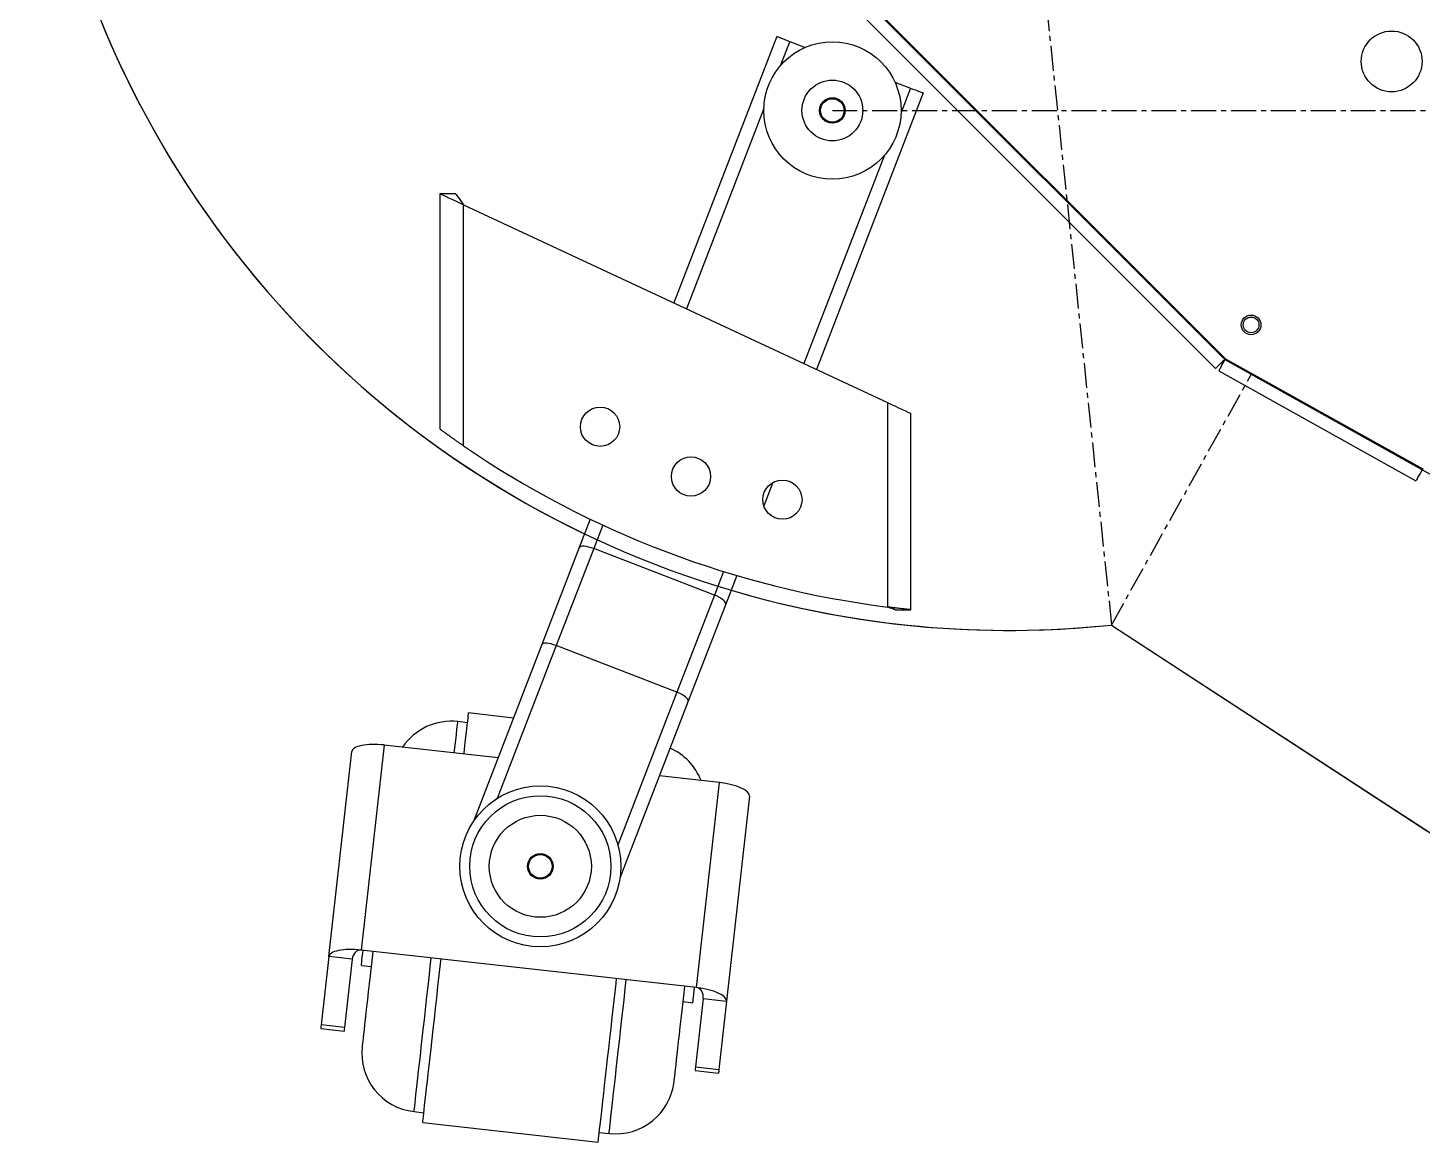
# Model space of a CAD drawing. Header units: millimetres. Extents: x -816 to 2660, y 734 to 4049.
# Drawn here: x -816 to -105, y 1145 to 1712 of the extents above; entities that cross this region are included whole.
import ezdxf

# ---------------------------------------------------------------- set-up
doc = ezdxf.new("R2010")
doc.units = ezdxf.units.MM
doc.linetypes.add('CENTERX2', pattern=[20.32, 12.7, -2.54, 2.54, -2.54])

msp = doc.modelspace()

# ---------------------------------------------------------------- linework, layer by layer
at = {"color": 7, "linetype": 'Continuous'}
for p, q in [((-585.78, 1923.33), (-205.78, 1543.33)), ((-205.78, 1543.33), (243.98, 1292.5)), ((-263.52, 1408.07), (138.01, 1146.18))]:
    msp.add_line(p, q, dxfattribs=at)
at = {"color": 7, "linetype": 'CENTERX2'}
for p, q in [((-315.78, 1905.33), (-263.52, 1408.07)), ((-405.78, 1670.33), (1064.22, 1670.33)), ((-263.52, 1408.07), (-192.28, 1535.8))]:
    msp.add_line(p, q, dxfattribs=at)
at = {"color": 7, "linetype": 'Continuous', "lineweight": 25}
for p, q in [((-438.64, 1767.01), (-210.49, 1538.85)), ((-434.08, 1708.07), (-486.56, 1572.25)), ((-427.55, 1705.55), (-419.62, 1702.48)), ((-373.92, 1684.83), (-365.99, 1681.76)), ((-359.46, 1679.24), (-413.9, 1538.34)), ((-605.78, 1627.89), (-605.78, 1507.89)), ((-597.78, 1627.89), (-605.78, 1627.89)), ((-593.78, 1499.4), (-593.78, 1622.29)), ((-593.78, 1622.29), (-377.78, 1521.48)), ((-205.84, 1543.39), (-205.78, 1543.33)), ((-205.78, 1543.33), (-205.71, 1543.3)), ((-205.48, 1543.74), (-104.96, 1487.68)), ((-208.81, 1537.58), (-108.37, 1481.57)), ((-377.78, 1521.48), (-377.78, 1417.26)), ((-365.78, 1415.88), (-365.78, 1515.88)), ((-436.18, 1480.67), (-440.76, 1468.83)), ((-529.16, 1462.01), (-534.76, 1447.51)), ((-534.76, 1447.51), (-553.86, 1398.07)), ((-527.44, 1447.04), (-546.54, 1397.6)), ((-465.87, 1423.25), (-527.44, 1447.04)), ((-454.49, 1433.29), (-460.14, 1418.67)), ((-465.87, 1423.25), (-484.98, 1373.81)), ((-460.14, 1418.67), (-479.24, 1369.24)), ((-373.78, 1415.88), (-365.78, 1415.88)), ((-263.52, 1408.07), (-102.78, 1303.23)), ((-553.86, 1398.07), (-588.7, 1307.9)), ((-484.98, 1373.81), (-546.54, 1397.6)), ((-479.24, 1369.24), (-514.08, 1279.07)), ((-591.71, 1358.27), (-596.68, 1358.83)), ((-568.31, 1360.68), (-591.15, 1363.24)), ((-662.44, 1239.05), (-650.72, 1343.54)), ((-634.24, 1346.92), (-645.96, 1242.43)), ((-576.14, 1340.41), (-634.24, 1346.92)), ((-463.31, 1327.76), (-493.94, 1331.19)), ((-475.03, 1223.26), (-463.31, 1327.76)), ((-447.99, 1320.81), (-459.71, 1216.31)), ((-662.44, 1239.05), (-666.33, 1204.29)), ((-650.51, 1237.71), (-662.44, 1239.05)), ((-650.51, 1237.71), (-654.41, 1202.95)), ((-475.03, 1223.26), (-645.96, 1242.43)), ((-645.84, 1234.53), (-640.87, 1233.98)), ((-481.86, 1216.15), (-476.9, 1215.59)), ((-471.63, 1217.65), (-475.53, 1182.9)), ((-471.63, 1217.65), (-459.71, 1216.31)), ((-459.71, 1216.31), (-463.61, 1181.56)), ((-666.55, 1202.35), (-654.63, 1201.01)), ((-654.41, 1202.95), (-666.33, 1204.29)), ((-475.75, 1180.95), (-463.82, 1179.61)), ((-475.53, 1182.9), (-463.61, 1181.56)), ((-618.97, 1160.08), (-614, 1159.52)), ((-614.56, 1154.55), (-525.12, 1144.52)), ((-524.56, 1149.49), (-519.59, 1148.93))]:
    msp.add_line(p, q, dxfattribs=at)
at = {"color": 8, "linetype": 'Continuous', "lineweight": 25}
for p, q in [((-427.57, 1765.83), (-205.48, 1543.74)), ((-427.55, 1705.55), (-432.36, 1693.11)), ((-365.99, 1681.76), (-370.79, 1669.32)), ((-440.76, 1671.35), (-480.2, 1569.28)), ((-379.2, 1647.56), (-420.26, 1541.31)), ((-522.81, 1459.01), (-527.44, 1447.04)), ((-461.21, 1435.32), (-465.87, 1423.25)), ((-546.54, 1397.6), (-576.65, 1319.68)), ((-484.98, 1373.81), (-515.08, 1295.89)), ((-618.97, 1160.08), (-618.97, 1160.08))]:
    msp.add_line(p, q, dxfattribs=at)
at = {"color": 7, "linetype": 'Continuous', "lineweight": 25, "flags": 128}
for points in [[(-434.08, 1708.07), (-433.96, 1708.02), (-433.58, 1707.88), (-432.98, 1707.65), (-432.17, 1707.33), (-431.18, 1706.95), (-430.05, 1706.51), (-428.82, 1706.04), (-427.55, 1705.55)], [(-365.99, 1681.76), (-364.71, 1681.27), (-363.49, 1680.79), (-362.36, 1680.36), (-361.37, 1679.98), (-360.56, 1679.66), (-359.95, 1679.43), (-359.58, 1679.29), (-359.46, 1679.24)], [(-605.78, 1627.89), (-605.6, 1627.8), (-605.06, 1627.55), (-604.17, 1627.14), (-602.97, 1626.58), (-601.49, 1625.89), (-599.78, 1625.09), (-597.88, 1624.2), (-595.86, 1623.26), (-593.78, 1622.29)], [(-597.78, 1627.89), (-597.7, 1627.78), (-597.48, 1627.46), (-597.11, 1626.94), (-596.61, 1626.25), (-596, 1625.4), (-595.31, 1624.43), (-594.56, 1623.38), (-593.78, 1622.29)], [(-377.78, 1521.48), (-375.7, 1520.51), (-373.68, 1519.57), (-371.78, 1518.68), (-370.07, 1517.88), (-368.59, 1517.19), (-367.39, 1516.63), (-366.5, 1516.22), (-365.96, 1515.97), (-365.78, 1515.88)], [(-104.96, 1487.68), (-105.63, 1486.49), (-106.27, 1485.34), (-106.86, 1484.28), (-107.37, 1483.36), (-107.8, 1482.6), (-108.11, 1482.03), (-108.31, 1481.68), (-108.37, 1481.57)], [(-593.5, 1342.35), (-593.43, 1342.97), (-593.04, 1346.42), (-592.69, 1349.57), (-592.37, 1352.42), (-592.08, 1354.95), (-591.84, 1357.16), (-591.63, 1359.04), (-591.45, 1360.57), (-591.32, 1361.76), (-591.22, 1362.61), (-591.17, 1363.1), (-591.15, 1363.24)], [(-645.84, 1234.53), (-645.82, 1234.73), (-645.75, 1235.27), (-645.66, 1236.15), (-645.52, 1237.36), (-645.35, 1238.89), (-645.14, 1240.72), (-644.96, 1242.32)], [(-639.99, 1241.76), (-640.36, 1238.49), (-640.88, 1233.9), (-641.37, 1229.46), (-641.85, 1225.19), (-642.31, 1221.11), (-642.74, 1217.24), (-643.15, 1213.61), (-643.53, 1210.22), (-643.88, 1207.11), (-644.2, 1204.27), (-644.48, 1201.74), (-644.73, 1199.52), (-644.95, 1197.62), (-645.12, 1196.05), (-645.26, 1194.82), (-645.36, 1193.94), (-645.42, 1193.41), (-645.44, 1193.23)], [(-614.56, 1154.55), (-614.55, 1154.55), (-614.53, 1154.76), (-614.47, 1155.33), (-614.36, 1156.25), (-614.22, 1157.51), (-614.04, 1159.11), (-613.83, 1161.06), (-613.57, 1163.33), (-613.28, 1165.93), (-612.95, 1168.84), (-612.59, 1172.06), (-612.2, 1175.57), (-611.77, 1179.37), (-611.32, 1183.43), (-610.83, 1187.75), (-610.32, 1192.31), (-609.78, 1197.09), (-609.23, 1202.08), (-608.64, 1207.27), (-608.04, 1212.63), (-607.42, 1218.14), (-606.79, 1223.8), (-606.14, 1229.57), (-605.48, 1235.44), (-605.21, 1237.86)], [(-525.12, 1144.52), (-525.12, 1144.52), (-525.09, 1144.74), (-525.03, 1145.3), (-524.93, 1146.22), (-524.78, 1147.48), (-524.6, 1149.09), (-524.39, 1151.03), (-524.13, 1153.3), (-523.84, 1155.9), (-523.51, 1158.82), (-523.15, 1162.03), (-522.76, 1165.54), (-522.33, 1169.34), (-521.88, 1173.4), (-521.39, 1177.72), (-520.88, 1182.28), (-520.35, 1187.06), (-519.79, 1192.05), (-519.2, 1197.24), (-518.6, 1202.6), (-517.98, 1208.11), (-517.35, 1213.77), (-516.7, 1219.54), (-516.04, 1225.41), (-515.77, 1227.83)], [(-486.43, 1175.4), (-486.41, 1175.58), (-486.35, 1176.11), (-486.26, 1176.99), (-486.12, 1178.22), (-485.94, 1179.79), (-485.73, 1181.69), (-485.48, 1183.91), (-485.2, 1186.44), (-484.88, 1189.28), (-484.53, 1192.39), (-484.15, 1195.78), (-483.74, 1199.41), (-483.31, 1203.28), (-482.85, 1207.36), (-482.37, 1211.63), (-481.87, 1216.07), (-481.36, 1220.66), (-480.99, 1223.93)], [(-476.9, 1215.59), (-476.87, 1215.78), (-476.81, 1216.33), (-476.71, 1217.21), (-476.58, 1218.42), (-476.41, 1219.95), (-476.2, 1221.77), (-476.02, 1223.38)], [(-666.33, 1204.29), (-666.45, 1203.3), (-666.52, 1202.66), (-666.55, 1202.37), (-666.55, 1202.35)], [(-654.41, 1202.95), (-654.52, 1201.97), (-654.59, 1201.32), (-654.63, 1201.03), (-654.63, 1201.01)], [(-475.53, 1182.9), (-475.64, 1181.91), (-475.71, 1181.26), (-475.75, 1180.97), (-475.75, 1180.95)], [(-463.61, 1181.56), (-463.72, 1180.57), (-463.79, 1179.93), (-463.82, 1179.63), (-463.82, 1179.61)]]:
    msp.add_lwpolyline(points, dxfattribs=at)
at = {"color": 8, "linetype": 'Continuous', "lineweight": 25, "flags": 128}
for points in [[(-598.46, 1342.91), (-598.19, 1345.32), (-597.88, 1348.14), (-597.6, 1350.64), (-597.35, 1352.82), (-597.15, 1354.67), (-596.98, 1356.19), (-596.84, 1357.37), (-596.75, 1358.2), (-596.7, 1358.69), (-596.68, 1358.83)], [(-618.97, 1160.08), (-618.94, 1160.29), (-618.88, 1160.85), (-618.78, 1161.75), (-618.64, 1163), (-618.46, 1164.58), (-618.25, 1166.5), (-617.99, 1168.75), (-617.71, 1171.32), (-617.38, 1174.19), (-617.03, 1177.36), (-616.64, 1180.83), (-616.22, 1184.56), (-615.77, 1188.57), (-615.3, 1192.82), (-614.79, 1197.3), (-614.27, 1202), (-613.72, 1206.91), (-613.14, 1212), (-612.56, 1217.25), (-611.95, 1222.66), (-611.33, 1228.19), (-610.7, 1233.84), (-610.18, 1238.42)], [(-519.59, 1148.93), (-519.59, 1148.93), (-519.57, 1149.14), (-519.5, 1149.7), (-519.4, 1150.61), (-519.26, 1151.85), (-519.08, 1153.44), (-518.87, 1155.36), (-518.62, 1157.61), (-518.33, 1160.17), (-518.01, 1163.05), (-517.65, 1166.22), (-517.26, 1169.68), (-516.84, 1173.42), (-516.39, 1177.42), (-515.92, 1181.67), (-515.42, 1186.16), (-514.89, 1190.86), (-514.34, 1195.77), (-513.77, 1200.85), (-513.18, 1206.11), (-512.57, 1211.51), (-511.95, 1217.05), (-511.32, 1222.69), (-510.8, 1227.28)]]:
    msp.add_lwpolyline(points, dxfattribs=at)
at = {"color": 7, "linetype": 'Continuous', "lineweight": 25}
for centre, radius in [((-405.78, 1670.33), 35), ((-405.78, 1670.33), 6.5), ((-405.78, 1670.33), 6), ((-192.39, 1561.06), 5), ((-192.39, 1561.06), 4), ((-524.18, 1509.15), 10), ((-477.86, 1483.78), 10), ((-431.26, 1471.96), 10), ((-554.63, 1285.09), 41), ((-554.63, 1285.09), 6.5), ((-554.63, 1285.09), 6)]:
    msp.add_circle(centre, radius, dxfattribs=at)
at = {"color": 7, "linetype": 'Continuous'}
for centre, radius in [((-120.78, 1695.33), 15.5), ((-405.78, 1670.33), 15.5), ((-554.63, 1285.09), 36), ((-554.63, 1285.09), 26)]:
    msp.add_circle(centre, radius, dxfattribs=at)
msp.add_arc((-315.78, 1905.33), 500, 90, 276, dxfattribs=at)
at = {"color": 7, "linetype": 'Continuous', "lineweight": 25}
for centre, radius, start, end in [((-315.78, 1905.33), 500, 123.57307, 244.37126), ((-315.78, 1905.33), 492, 235.59489, 262.76055), ((-315.78, 1905.33), 500, 253.5484, 276), ((-600.02, 1329.02), 30, 83.60193, 145.82501), ((-500.65, 1317.87), 30, 21.37885, 66.0952), ((-615.62, 1189.89), 30, 173.60193, 263.60193), ((-516.25, 1178.74), 30, 263.60193, 353.60193)]:
    msp.add_arc(centre, radius, start, end, dxfattribs=at)
for centre, major_axis, ratio, start_param, end_param in [((-528.23, 1444.98), (6.53, -2.52), 0.314526, 1.570796, 3.141593), ((-528.23, 1444.98), (6.53, -2.52), 0.314526, 1.570796, 3.141593), ((-466.67, 1421.2), (6.53, -2.52), 0.314526, 0, 1.570796), ((-466.67, 1421.2), (6.53, -2.52), 0.314526, 0, 1.570796), ((-547.33, 1395.55), (6.53, -2.52), 0.314526, 1.570796, 3.141593), ((-547.33, 1395.55), (6.53, -2.52), 0.314526, 1.570796, 3.141593), ((-485.77, 1371.76), (6.53, -2.52), 0.314526, 0, 1.570796), ((-485.77, 1371.76), (6.53, -2.52), 0.314526, 0, 1.570796), ((-634.82, 1341.76), (15.9, -1.78), 0.32492, 1.570796, 3.141593), ((-463.89, 1322.59), (15.9, -1.78), 0.32492, 0, 1.570796), ((-646.54, 1237.26), (15.9, -1.78), 0.32492, 1.570796, 3.141593), ((-646.54, 1237.26), (0.58, 5.17), 0.769421, 0, 1.570796), ((-475.61, 1218.1), (15.9, -1.78), 0.32492, 0, 1.570796), ((-475.61, 1218.1), (0.58, 5.17), 0.769421, 4.712389, 6.283185)]:
    msp.add_ellipse(centre, major_axis=major_axis, ratio=ratio, start_param=start_param, end_param=end_param, dxfattribs=at)
for points, knots in [([(-205.48, 1543.74), (-206.13, 1543.09), (-207.44, 1541.81), (-209.09, 1540.19), (-210.25, 1539.06), (-210.41, 1538.92), (-210.49, 1538.85)], [0, 0, 0, 0, 0.25, 0.500003, 0.749998, 1, 1, 1, 1]), ([(-208.81, 1537.58), (-208.76, 1537.68), (-208.67, 1537.87), (-207.9, 1539.29), (-206.8, 1541.32), (-205.92, 1542.93), (-205.48, 1543.74)], [0, 0, 0, 0, 0.250004, 0.500007, 0.750004, 1, 1, 1, 1]), ([(-593.78, 1499.4), (-594.26, 1499.73), (-595.23, 1500.39), (-596.65, 1501.38), (-598.08, 1502.38), (-599.47, 1503.36), (-600.75, 1504.26), (-602.13, 1505.25), (-603.26, 1506.06), (-604.16, 1506.71), (-604.91, 1507.25), (-605.62, 1507.77), (-605.73, 1507.85), (-605.78, 1507.89)], [0, 0, 0, 0, 0.0834765, 0.16701, 0.2498537, 0.3416526, 0.4250711, 0.5001788, 0.6313527, 0.6923353, 0.7503916, 0.8777745, 1, 1, 1, 1]), ([(-365.78, 1415.88), (-365.82, 1415.89), (-365.91, 1415.9), (-366.62, 1415.97), (-367.73, 1416.08), (-369.07, 1416.23), (-370.45, 1416.38), (-371.75, 1416.53), (-373.36, 1416.71), (-375.38, 1416.96), (-376.94, 1417.15), (-377.78, 1417.26)], [0, 0, 0, 0, 0.123049, 0.247387, 0.373059, 0.500116, 0.580608, 0.663921, 0.750059, 0.865874, 1, 1, 1, 1]), ([(-373.78, 1415.88), (-373.79, 1415.89), (-373.82, 1415.9), (-374.06, 1415.97), (-374.43, 1416.09), (-375.11, 1416.3), (-376.23, 1416.68), (-377.26, 1417.06), (-377.78, 1417.26)], [0, 0, 0, 0, 0.120232, 0.242107, 0.366039, 0.492422, 0.743613, 1, 1, 1, 1])]:
    msp.add_open_spline(points, degree=3, knots=knots, dxfattribs=at)

doc.saveas('drawing.dxf')
